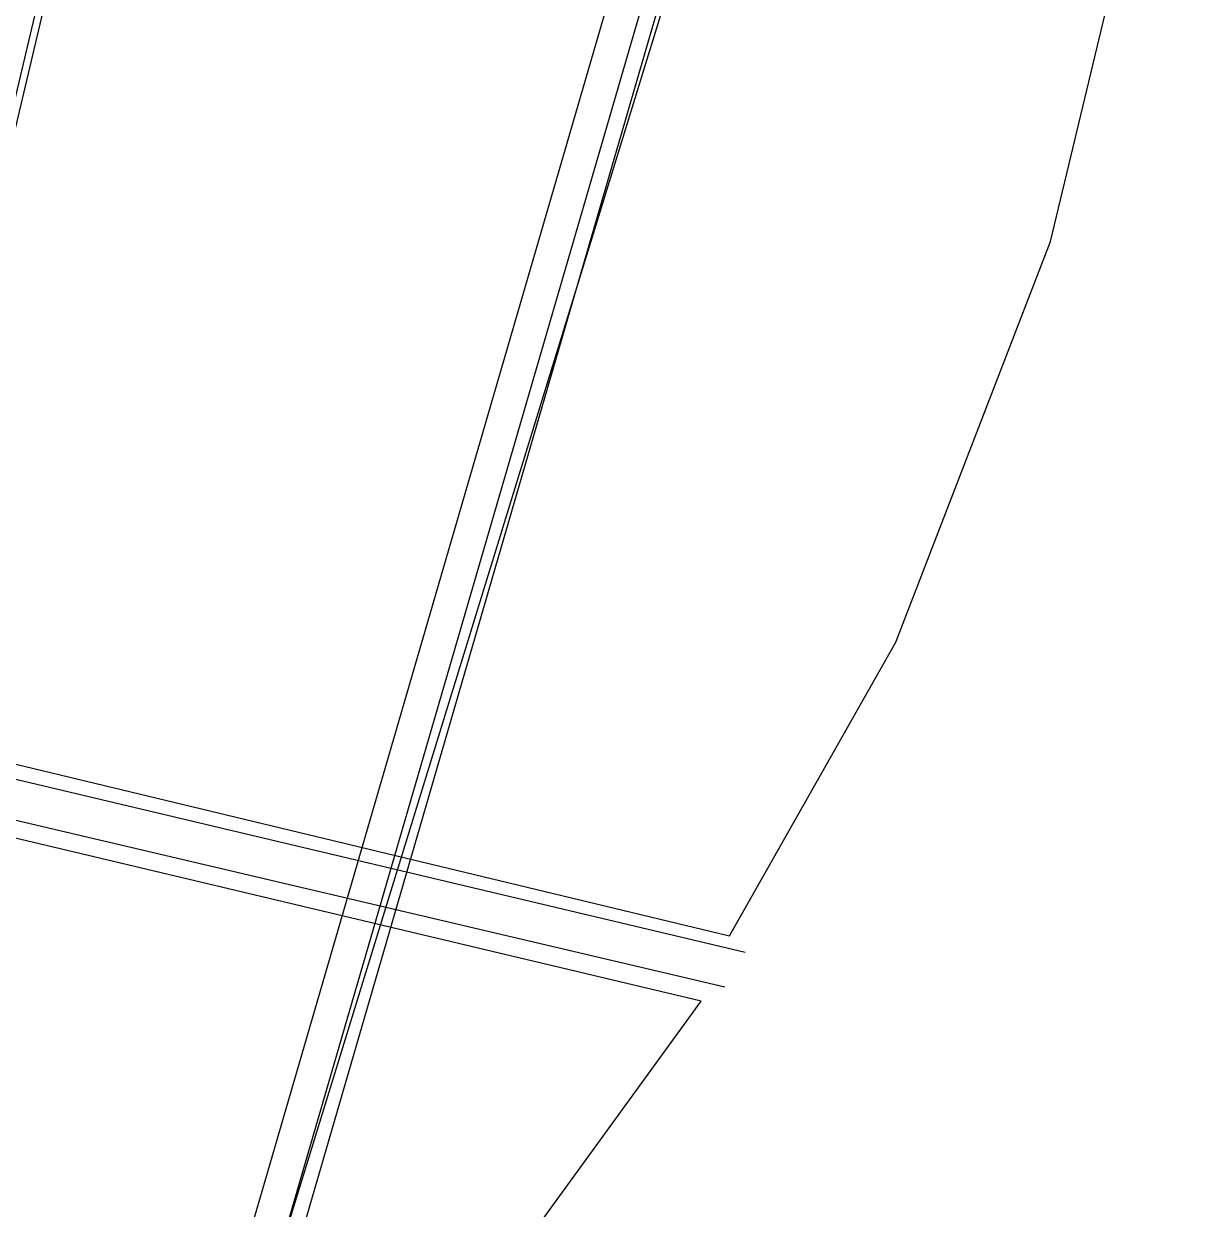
# Model space of a CAD drawing. Header units: feet. Extents: x -84 to 198, y -22 to 181.
# Drawn here: x 120.58 to 130.59, y 34.52 to 44.56 of the extents above; entities that cross this region are included whole.
import ezdxf

# ---------------------------------------------------------------- set-up
doc = ezdxf.new("R2010")
doc.units = ezdxf.units.FT
doc.layers.add('A-AREA-UNIDAD', color=30, linetype='CONTINUOUS')
doc.layers.add('A-LINEA', color=7, linetype='CONTINUOUS')

msp = doc.modelspace()

# ---------------------------------------------------------------- linework, layer by layer
at = {"layer": 'A-AREA-UNIDAD'}
for points in [[(106.912, 44.2844), (118.752, 41.44), (119.808, 41.4044), (119.84, 40.3556), (119.392, 38.56), (126.56, 36.8356), (127.968, 39.3244), (129.28, 42.72), (130.24, 46.72), (130.592, 50.1689), (130.4, 55.1289), (128.992, 61.5289), (128.608, 64.7289), (128.64, 68.96), (129.28, 72.8), (118.048, 75.4133), (118, 75.6444), (117.472, 75.7689), (116.24, 75.68), (104.08, 78.5244)], [(123.648, 32.6044), (126.32, 36.2844), (119.28, 37.9556), (119.232, 38.5244), (119.008, 38.0089), (105.632, 41.1556)]]:
    msp.add_lwpolyline(points, dxfattribs=at)
at = {"layer": 'A-LINEA'}
for p, q in [((121.5643, 29.6064), (130.1983, 59.2834)), ((121.4569, 29.7348), (130.044, 59.2375)), ((121.233, 29.9818), (129.7226, 59.1491)), ((120.7285, 27.6071), (130.3389, 58.7925)), ((119.8667, 41.2311), (121.6133, 48.6178)), ((119.2667, 38.4578), (126.6933, 36.6978)), ((119.2, 38.1244), (126.52, 36.4044))]:
    msp.add_line(p, q, dxfattribs=at)
msp.add_lwpolyline([(117, 59.0311), (123.76, 57.4311), (119.84, 40.8844)], dxfattribs=at)

doc.saveas('drawing.dxf')
